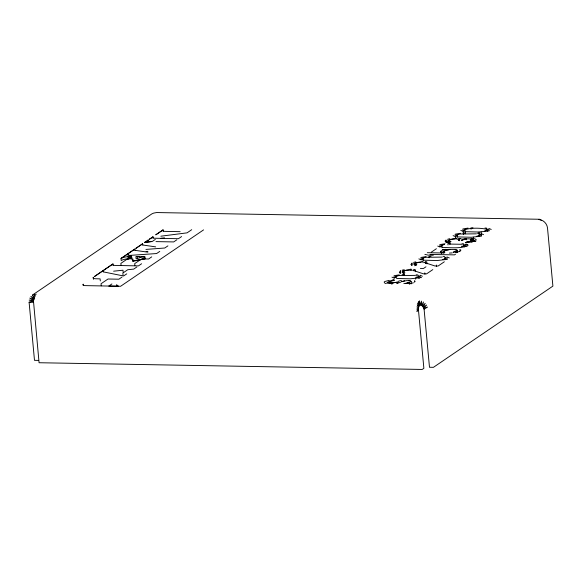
<?xml version="1.0" encoding="UTF-8"?>
<svg xmlns="http://www.w3.org/2000/svg" width="582" height="582" viewBox="0 0 582 582"><rect width="100%" height="100%" fill="white"/><g stroke="black" fill="none" stroke-linecap="round" stroke-linejoin="round"><path stroke-width="0.87" d="M155.343 239.398L152.186 241.545L144.489 242.505L147.835 240.715L148.221 239.973L148.352 241.355M152.95 236.758L149.218 239.297L152.564 237.5L152.95 236.758L153.081 238.14M411.321 283.354L411.256 283.834L411.125 281.273L408.848 280.626M443.797 251.155L443.731 251.642L444.924 252.152L443.797 251.155L443.993 253.228M457.583 252.05L457.525 250.18L455.24 249.532L450.199 249.445L444.844 250.442L450.199 249.445M476.149 240.155L476.222 239.668L474.919 238.795L471.66 238.373L471.791 239.755M396.022 277.476L395.287 277.097L395.527 276.494L398.816 275.577L415.272 275.381M409.095 269.91L405.072 270.448L402.868 271.51L402.62 272.114L404.905 272.762L404.032 273.358L404.221 275.432M420.619 262.075L415.09 263.195L414.151 264.279L416.428 264.926L415.555 265.523M423.049 260.576L422.925 259.194L422.183 258.815L422.43 258.212L425.718 257.295L442.174 257.099M414.842 281.826L415.082 281.222L414.522 280.728L414.653 282.11M419.287 278.378L418.553 278L418.356 275.919L419.091 276.297L418.851 276.908L415.563 277.825L415.694 279.207M441.913 247.757L441.789 246.368L441.047 245.99L441.294 245.386L444.583 244.469M454.855 238.802L450.832 239.34L448.627 240.402L448.387 241.006L450.664 241.654L449.791 242.25M445.448 259.71L445.259 257.637L445.994 258.015L445.754 258.619L442.466 259.536M457.285 237.303L457.161 235.921L456.419 235.543L456.666 234.939L459.955 234.022L476.411 233.826M464.974 232.08L464.843 230.698L464.109 230.319L464.349 229.715C471.871 227.649 480.368 227.795 487.912 229.519L487.672 230.123L484.384 231.039M460.602 250.718L460.849 250.115L459.831 249.489L460.02 251.562M464.312 246.892L464.123 244.811L464.858 245.189L464.618 245.8L461.33 246.717M472.955 241.603L473.064 239.609C469.419 238.264 464.64 238.62 461.235 240.621M479.684 236.438L479.495 234.364L480.23 234.742L479.983 235.346L476.694 236.263M541.413 220.411L539.725 219.268L156.587 212.554L153.684 213.099L151.858 213.892L32.381 295.11L34.694 298.741L30.868 296.398L33.938 299.381L33.05 302.298L29.1 302.225L34.491 360.331L38.441 360.404M35.4 294.928L36.23 294.063M103.56 271.801L103.429 270.419L112.966 263.937L113.09 265.319M163.076 229.875L155.845 234.786L163.076 229.875L163.2 231.258M133.14 261.325L132.769 259.427A2.583 0.64 -5.3 0 0 132.449 258.823L132.638 260.896A2.583 0.64 -5.3 0 1 133.14 261.325L140.16 259.776A3.87 0.953 -5.3 0 1 144.234 258.845L144.045 256.771L135.904 256.589L136.093 258.663L137.41 258.735A6.664 1.644 -5.3 0 1 140.16 259.776L145.209 258.823L145.013 256.749L144.045 256.771A3.87 0.953 -5.3 0 0 139.964 257.702A6.664 1.644 -5.3 0 0 137.214 256.662L137.41 258.735M128.215 255.04L128.091 253.657L134.849 249.06L134.98 250.442M142.648 243.763L135.882 248.361L142.648 243.763L142.772 245.146M122.053 257.935A7.959 1.964 -5.3 0 1 129.393 256.546L131.387 256.509L131.583 258.583L129.582 258.626A7.959 1.964 -5.3 0 0 121.201 260.547L121.012 258.466L127.814 253.847M112.966 263.937L94.379 276.574L103.087 270.652M121.012 258.466L134.849 249.06M148.221 239.973L144.489 242.505L151.204 241.53L149.945 241.45A5.594 1.382 -5.3 0 1 147.835 240.715M128.891 258.757A2.583 0.64 -5.3 0 0 126.847 259.325L120.874 263.384L121.063 265.457M142.714 258.997A2.583 0.64 -5.3 0 0 140.669 259.565L134.697 263.624L134.886 265.705M111.904 283.936L108.754 286.082L118.553 286.199A5.594 1.382 -5.3 0 1 116.837 284.722L116.96 286.104M122.031 277.054L118.874 279.2L108.012 279.011L101.042 283.747L101.239 285.82M126.76 273.846L123.602 275.984L103.996 272.012A5.594 1.382 -5.3 0 1 102.738 270.979M136.879 266.963L133.729 269.102L127.756 269.721L122.853 273.053L123.049 275.126M141.608 263.748L138.458 265.894L114.683 265.421A5.594 1.382 -5.3 0 1 112.581 264.323M151.727 256.866L148.577 259.012L144.038 258.932L140.669 259.565M159.766 251.409L156.609 253.548L130.142 255.374A5.594 1.382 -5.3 0 1 127.451 254.196M167.914 245.866L164.757 248.012L145.922 249.423M176.87 239.777L173.712 241.923L155.983 241.61M181.599 236.561L178.448 238.707L154.674 238.242A5.594 1.382 -5.3 0 1 152.564 237.5M191.718 229.686L187.077 232.844L160.858 236.197M203.569 229.89L120.605 286.286L84.979 285.609A5.594 1.382 -5.3 0 1 83.262 284.132L83.386 285.515M411.612 265.574L412.311 265.101L412.114 263.02L411.416 263.5L411.547 264.883M431.335 252.159L436.405 248.71M395.287 277.097L397.033 275.912M422.183 258.815L423.936 257.63M441.047 245.99L442.8 244.804M456.419 235.543L458.165 234.357M464.109 230.319L465.855 229.133M448.824 242.476L451.021 241.421M425.959 266.796L423.514 268.462L420.364 268.404M471.907 242.316L471.776 240.926L465.374 242.643L469.681 242.352L474.752 241.101M417.345 277.49L419.091 276.297M444.248 259.201L445.994 258.015M463.112 246.382L464.858 245.189M466.437 244.127L465.564 244.716L467.63 244.636M478.484 235.928L480.23 234.742M486.166 230.705L487.912 229.519M432.833 269.597L426.548 273.875L423.39 273.816L412.529 270.215M444.357 261.762L438.071 266.039L434.921 265.981L424.052 262.38M455.539 254.167L454.491 254.872L429.909 254.443M424.089 309.158L427.566 307.07L423.856 308.082L426.591 305.055L423.369 307.07L425.18 303.317L422.656 306.197L423.42 301.971L421.775 305.528L421.441 301.105L420.786 305.099L419.753 304.939L418.531 301.651L419.338 305.368L417.811 303.026L418.975 306.059L417.243 304.815L418.691 306.947L416.879 306.889L418.509 307.987L416.734 309.115L418.436 309.1L418.48 310.213L416.821 311.341L418.436 309.1L418.691 306.947L419.753 304.939L419.367 300.785L420.786 305.099L422.656 306.197L424.089 309.158L429.48 367.264L433.43 367.329L552.9 286.118L547.509 228.013C547.065 223.619 543.326 219.734 538.837 219.574M467.768 245.851C459.649 248.681 450.723 247.714 442.284 247.357M443.389 251.882L441.891 252.464L441.694 250.391L445.965 249.249L446.088 250.631M471.776 240.926L466.247 242.047M472.824 240.213L470.787 238.962L470.983 241.035L473.573 240.599L475.85 241.246M459.554 251.431L455.291 252.573M385.233 283.499L388.463 282.626M413.446 282.779L409.175 283.921M456.404 251.38L453.291 252.173L456.404 251.38L456.535 252.763M400.554 282.306L397.266 283.223M409.793 284.096L409.663 282.714L403.85 283.587M461.933 240.148L465.396 239.115M393.388 282.794L389.191 283.449L389.002 281.375L393.199 280.72M396.902 283.623L396.779 282.241L391.773 283.005L388.791 282.83L387.954 282.088L388.078 283.47M449.326 239.93L452.614 239.013L456.121 238.824M415.09 263.195L418.378 262.278L421.885 262.096M403.566 271.037L406.854 270.121L410.354 269.932M404.716 280.8L401.602 281.593L406.956 280.597L410.39 280.895L411.059 281.761M29.1 302.225L33.087 301.229L29.173 300.086L33.385 300.232L29.777 298.093L33.938 299.381M449.355 240.941L448.045 241.246L447.856 239.173L449.813 238.715L449.944 240.097M403.763 271.932L402.46 272.231L402.264 270.157L404.228 269.706L404.352 271.088M405.916 283.499L409.663 282.714M465.142 230.61L463.068 231.032L462.879 228.959L468.059 228.079M457.459 235.841L455.386 236.256L455.189 234.182L460.369 233.302M489.142 230.879L479.03 232.043L465.338 231.68M481.459 236.103L471.34 237.267L457.648 236.903M442.087 246.288L440.014 246.71L439.817 244.629L444.997 243.749M423.223 259.106L421.15 259.528L420.953 257.455L426.133 256.567M447.223 259.376L437.111 260.54L423.42 260.176M396.32 277.396L394.247 277.818L394.058 275.737L399.237 274.857M389.002 281.375L391.766 280.815M420.328 277.665L410.208 278.822L396.517 278.465M126.847 259.325L130.208 258.684L132.769 259.427M458.711 238.831L460.435 238.54M474.985 241.392L472.977 241.435M389.132 280.4L385.044 281.426L384.171 282.023L384.666 283.005M396.779 282.241L391.773 283.005L391.897 284.387M132.638 260.896L140.16 259.776M161.054 238.278L164.546 237.827M113.621 271.183L122.977 270.215L123.166 272.289M472.067 241.181L475.116 240.868M445.848 242.301L449.522 242.003L446.198 242.068L446.001 239.988L445.783 241.61M146.118 251.497L147.908 251.366M449.369 253.083L452.243 252.886M472.991 227.795L470.925 227.882L471.056 229.264M465.309 233.018L463.243 233.106L463.367 234.488M473.603 239.26L471.536 239.34L472.409 238.751L473.603 239.26L473.406 237.18M449.937 243.472L447.871 243.552L448.002 244.935M431.073 256.291L429.007 256.378L429.138 257.761M402.104 274.66L404.17 274.58M392.181 280.088L394.247 280.007M449.064 244.062L461.039 244.273M180.122 231.68L164.801 231.36A5.594 1.382 -5.3 0 1 162.691 230.254M455.728 238.213L456.994 238.234L457.117 239.617M427.312 252.697L443.702 252.981M433.277 255.236L428.228 255.149L424.867 254.356M421.666 261.362L422.932 261.383L423.056 262.773M407.153 282.67L409.044 282.699M484.966 228.006L486.683 228.159L486.879 230.232M477.284 233.229L479.001 233.382L479.124 234.764M442.473 249.431L444.19 249.583M443.048 256.502L444.764 256.655L444.888 258.037M127.858 256.909L132.034 257.331M155.678 246.877L143.994 245.197A5.594 1.382 -5.3 0 1 142.277 244.12M147.886 252.173L136.203 250.5A5.594 1.382 -5.3 0 1 134.478 249.416M390.202 282.612L391.955 282.888M388.056 282.452L390.507 282.983M458.289 239.107L459.198 239.369L459.416 240.104L458.718 240.577L458.289 239.107L458.42 240.49M440.108 247.074L437.722 246.055M421.244 259.892L418.858 258.881M421.594 277.687L420.226 277.294L420.037 275.221L422.423 276.239M394.349 278.181L391.962 277.163M393.17 279.869L394.538 280.255M455.24 249.532L457.452 250.667M456.979 251.875L457.714 252.253M491.237 229.453L488.858 228.442L489.047 230.516M483.555 234.677L481.168 233.666L481.365 235.739M460.784 230.385L463.163 231.396L463.359 233.477M453.094 235.608L455.48 236.627L455.67 238.7M468.183 245.131L465.796 244.113L465.993 246.186M449.319 257.95L446.932 256.938L447.129 259.012M389.329 282.481L390.347 283.107M445.063 241.072L445.623 241.566M410.827 264.344L411.387 264.839M399.296 272.18L399.856 272.674M32.381 295.11L34.534 297.264M35.015 295.612L34.214 294.31L35.051 296.725M448.627 240.402L449.122 241.385M414.391 263.675L414.886 264.657M402.868 271.51L403.362 272.492M455.226 250.871L455.437 251.606M487.178 229.141L487.367 231.214M481.096 231.956L481.285 234.029M479.03 232.043L479.219 234.117M466.575 239.784L466.444 238.402L462.072 239.173L459.336 238.394L459.533 240.475M465.404 232.371L465.527 233.753M463.752 245.211L463.628 243.829L461.912 243.676L462.043 245.066M459.198 239.369L459.329 240.752M449.857 242.941L449.981 244.324M441.549 253.716L441.425 252.333L440.407 251.708L440.647 251.104L440.778 252.486M436.318 265.028L436.449 266.418M427.013 263.893L426.817 261.82L425.275 261.551L425.471 263.624M424.787 272.871L424.918 274.253M417.992 276.319L417.861 274.937L416.145 274.784L416.276 276.174M415.883 263.253L415.752 261.871L413.795 262.322L413.984 264.395M415.483 271.729L415.293 269.655L413.751 269.386L413.875 270.768M418.48 310.213L423.871 368.319L422.212 369.446L39.074 362.732L33.596 302.4M411.532 270.608L411.401 269.226L410.143 269.204L410.266 270.586M401.413 281.877L401.289 280.495L399.325 280.946L397.826 281.528L397.95 282.91M131.365 255.403L131.554 257.477M130.142 255.374L130.332 257.448A5.594 1.382 -5.3 0 1 127.64 256.269M129.393 256.546L129.582 258.626M100.308 280.946L100.111 278.873L95.106 278.734A5.594 1.382 -5.3 0 1 93.382 277.25L93.578 279.324M403.057 273.584A7.122 1.761 -5.3 0 1 403.755 273.111M414.588 265.748A7.122 1.761 -5.3 0 1 416.792 264.694M400.591 270.863L399.892 271.336L400.081 273.409L400.78 272.936L400.591 270.863"/></g></svg>
